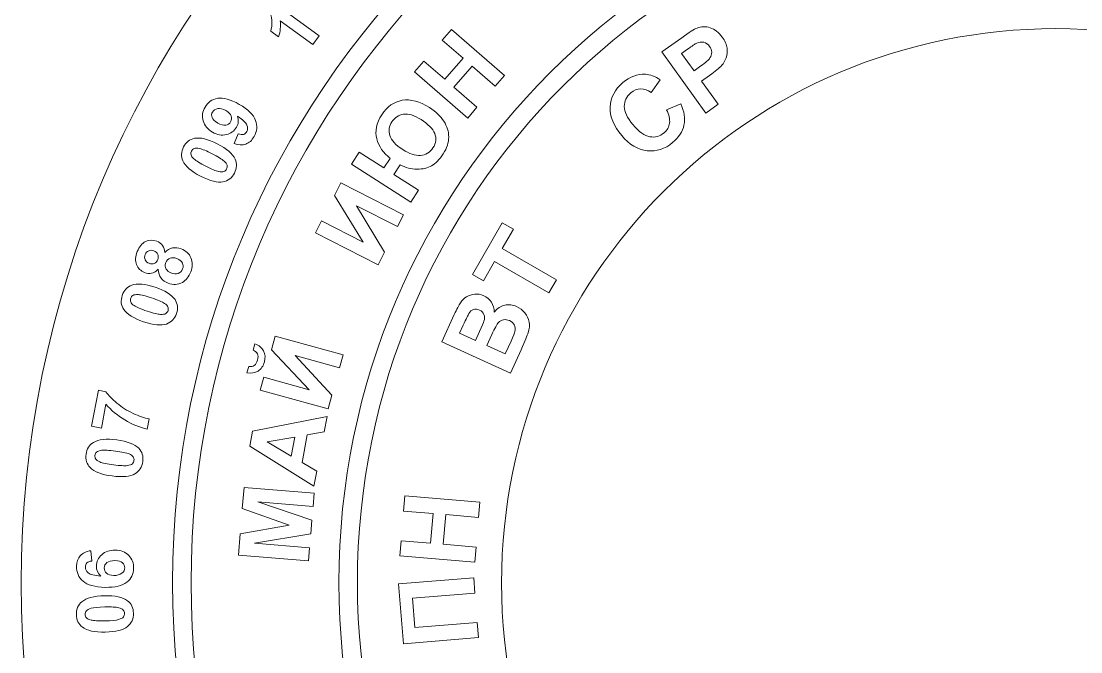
# Model space of a CAD drawing. Header units: millimetres. Extents: x -84 to 196, y -140 to 140.
# Drawn here: x -84.3 to 59.1, y -9.3 to 76 of the extents above; entities that cross this region are included whole.
import ezdxf

# ---------------------------------------------------------------- set-up
doc = ezdxf.new("R2010")
doc.units = ezdxf.units.MM
doc.header["$MEASUREMENT"] = 0
doc.layers.add('Layer 1', color=7, linetype='Continuous')

msp = doc.modelspace()

# ---------------------------------------------------------------- linework, layer by layer
at = {"layer": 'Layer 1', "color": 250, "lineweight": 9}
for points, knots in [([(55.6856, 140), (133.0055, 140), (195.6856, 77.3199), (195.6856, 0), (195.6856, 0), (195.6856, -77.3199), (133.0055, -140), (55.6856, -140), (55.6856, -140), (-21.6343, -140), (-84.3145, -77.3199), (-84.3145, 0), (-84.3145, 0), (-84.3145, 77.3199), (-21.6343, 140), (55.6856, 140)], [0, 0, 0, 0, 0.2, 0.2, 0.2, 0.2, 0.4, 0.4, 0.4, 0.4, 0.6, 0.6, 0.6, 0.6, 1, 1, 1, 1]), ([(56.1771, 120.0928), (122.4512, 120.0928), (176.1771, 66.3669), (176.1771, 0.0928), (176.1771, 0.0928), (176.1771, -66.1813), (122.4512, -119.9072), (56.1771, -119.9072), (56.1771, -119.9072), (-10.097, -119.9072), (-63.8229, -66.1813), (-63.8229, 0.0928), (-63.8229, 0.0928), (-63.8229, 66.3669), (-10.097, 120.0928), (56.1771, 120.0928)], [0, 0, 0, 0, 0.2, 0.2, 0.2, 0.2, 0.4, 0.4, 0.4, 0.4, 0.6, 0.6, 0.6, 0.6, 1, 1, 1, 1]), ([(56.1771, 117.5928), (121.0706, 117.5928), (173.6771, 64.9863), (173.6771, 0.0928), (173.6771, 0.0928), (173.6771, -64.8007), (121.0706, -117.4072), (56.1771, -117.4072), (56.1771, -117.4072), (-8.7164, -117.4072), (-61.3229, -64.8007), (-61.3229, 0.0928), (-61.3229, 0.0928), (-61.3229, 64.9863), (-8.7164, 117.5928), (56.1771, 117.5928)], [0, 0, 0, 0, 0.2, 0.2, 0.2, 0.2, 0.4, 0.4, 0.4, 0.4, 0.6, 0.6, 0.6, 0.6, 1, 1, 1, 1]), ([(56.1771, 97.5928), (110.0249, 97.5928), (153.6771, 53.9406), (153.6771, 0.0928), (153.6771, 0.0928), (153.6771, -53.755), (110.0249, -97.4072), (56.1771, -97.4072), (56.1771, -97.4072), (2.3293, -97.4072), (-41.3229, -53.755), (-41.3229, 0.0928), (-41.3229, 0.0928), (-41.3229, 53.9406), (2.3293, 97.5928), (56.1771, 97.5928)], [0, 0, 0, 0, 0.2, 0.2, 0.2, 0.2, 0.4, 0.4, 0.4, 0.4, 0.6, 0.6, 0.6, 0.6, 1, 1, 1, 1]), ([(56.1771, 95.0928), (108.6442, 95.0928), (151.1771, 52.5598), (151.1771, 0.0928), (151.1771, 0.0928), (151.1771, -52.3742), (108.6442, -94.9072), (56.1771, -94.9072), (56.1771, -94.9072), (3.71, -94.9072), (-38.8229, -52.3742), (-38.8229, 0.0928), (-38.8229, 0.0928), (-38.8229, 52.5598), (3.71, 95.0928), (56.1771, 95.0928)], [0, 0, 0, 0, 0.2, 0.2, 0.2, 0.2, 0.4, 0.4, 0.4, 0.4, 0.6, 0.6, 0.6, 0.6, 1, 1, 1, 1]), ([(-43.9915, 74.0251), (-43.9915, 74.0251), (-44.8439, 72.85), (-44.8439, 72.85), (-44.8439, 72.85), (-44.8439, 72.85), (-49.2727, 76.0613), (-49.2727, 76.0613), (-49.2727, 76.0613), (-49.1832, 75.3409), (-49.254, 74.62), (-49.4836, 73.8968), (-49.4836, 73.8968), (-49.4836, 73.8968), (-50.5501, 74.6707), (-50.5501, 74.6707), (-50.5501, 74.6707), (-50.429, 75.0507), (-50.3776, 75.5213), (-50.3961, 76.0841), (-50.3961, 76.0841), (-50.4147, 76.647), (-50.5627, 77.1315), (-50.84, 77.5358), (-50.84, 77.5358), (-50.84, 77.5358), (-50.1481, 78.49), (-50.1481, 78.49), (-50.1481, 78.49), (-50.1481, 78.49), (-43.9915, 74.0251), (-43.9915, 74.0251)], [0, 0, 0, 0, 0.11111111, 0.11111111, 0.11111111, 0.11111111, 0.22222222, 0.22222222, 0.22222222, 0.22222222, 0.33333333, 0.33333333, 0.33333333, 0.33333333, 0.44444444, 0.44444444, 0.44444444, 0.44444444, 0.55555556, 0.55555556, 0.55555556, 0.55555556, 0.66666667, 0.66666667, 0.66666667, 0.66666667, 0.77777778, 0.77777778, 0.77777778, 0.77777778, 1, 1, 1, 1]), ([(-23.9017, 62.9105), (-23.9017, 62.9105), (-31.091, 69.1498), (-31.091, 69.1498), (-31.091, 69.1498), (-31.091, 69.1498), (-29.832, 70.6019), (-29.832, 70.6019), (-29.832, 70.6019), (-29.832, 70.6019), (-27.0013, 68.146), (-27.0013, 68.146), (-27.0013, 68.146), (-27.0013, 68.146), (-24.5345, 70.9924), (-24.5345, 70.9924), (-24.5345, 70.9924), (-24.5345, 70.9924), (-27.3632, 73.4483), (-27.3632, 73.4483), (-27.3632, 73.4483), (-27.3632, 73.4483), (-26.1042, 74.8982), (-26.1042, 74.8982), (-26.1042, 74.8982), (-26.1042, 74.8982), (-18.9125, 68.6589), (-18.9125, 68.6589), (-18.9125, 68.6589), (-18.9125, 68.6589), (-20.1736, 67.2069), (-20.1736, 67.2069), (-20.1736, 67.2069), (-20.1736, 67.2069), (-23.3175, 69.9352), (-23.3175, 69.9352), (-23.3175, 69.9352), (-23.3175, 69.9352), (-25.7867, 67.0911), (-25.7867, 67.0911), (-25.7867, 67.0911), (-25.7867, 67.0911), (-22.6427, 64.3626), (-22.6427, 64.3626), (-22.6427, 64.3626), (-22.6427, 64.3626), (-23.9017, 62.9105), (-23.9017, 62.9105)], [0, 0, 0, 0, 0.07692308, 0.07692308, 0.07692308, 0.07692308, 0.15384615, 0.15384615, 0.15384615, 0.15384615, 0.23076923, 0.23076923, 0.23076923, 0.23076923, 0.30769231, 0.30769231, 0.30769231, 0.30769231, 0.38461538, 0.38461538, 0.38461538, 0.38461538, 0.46153846, 0.46153846, 0.46153846, 0.46153846, 0.53846154, 0.53846154, 0.53846154, 0.53846154, 0.61538462, 0.61538462, 0.61538462, 0.61538462, 0.69230769, 0.69230769, 0.69230769, 0.69230769, 0.76923077, 0.76923077, 0.76923077, 0.76923077, 0.84615385, 0.84615385, 0.84615385, 0.84615385, 1, 1, 1, 1]), ([(55.6856, 75), (97.1069, 75), (130.6856, 41.4213), (130.6856, 0), (130.6856, 0), (130.6856, -41.4213), (97.1069, -75), (55.6856, -75), (55.6856, -75), (14.2643, -75), (-19.3144, -41.4213), (-19.3144, 0), (-19.3144, 0), (-19.3144, 41.4213), (14.2643, 75), (55.6856, 75)], [0, 0, 0, 0, 0.2, 0.2, 0.2, 0.2, 0.4, 0.4, 0.4, 0.4, 0.6, 0.6, 0.6, 0.6, 1, 1, 1, 1]), ([(8.3174, 63.5697), (8.3174, 63.5697), (2.3745, 71.8486), (2.3745, 71.8486), (2.3745, 71.8486), (2.3745, 71.8486), (5.0553, 73.7744), (5.0553, 73.7744), (5.0553, 73.7744), (6.0732, 74.5048), (6.7658, 74.9391), (7.1326, 75.0767), (7.1326, 75.0767), (7.696, 75.2941), (8.2869, 75.3074), (8.9051, 75.1217), (8.9051, 75.1217), (9.5258, 74.9359), (10.0697, 74.5125), (10.544, 73.8559), (10.544, 73.8559), (10.9081, 73.3457), (11.1227, 72.8534), (11.1874, 72.3747), (11.1874, 72.3747), (11.2524, 71.8957), (11.2125, 71.4562), (11.0704, 71.0541), (11.0704, 71.0541), (10.9285, 70.6522), (10.7336, 70.314), (10.4864, 70.0393), (10.4864, 70.0393), (10.1423, 69.6741), (9.5948, 69.2194), (8.8363, 68.6758), (8.8363, 68.6758), (8.8363, 68.6758), (7.7476, 67.8924), (7.7476, 67.8924), (7.7476, 67.8924), (7.7476, 67.8924), (9.9897, 64.7698), (9.9897, 64.7698), (9.9897, 64.7698), (9.9897, 64.7698), (8.3174, 63.5697), (8.3174, 63.5697)], [0, 0, 0, 0, 0.07692308, 0.07692308, 0.07692308, 0.07692308, 0.15384615, 0.15384615, 0.15384615, 0.15384615, 0.23076923, 0.23076923, 0.23076923, 0.23076923, 0.30769231, 0.30769231, 0.30769231, 0.30769231, 0.38461538, 0.38461538, 0.38461538, 0.38461538, 0.46153846, 0.46153846, 0.46153846, 0.46153846, 0.53846154, 0.53846154, 0.53846154, 0.53846154, 0.61538462, 0.61538462, 0.61538462, 0.61538462, 0.69230769, 0.69230769, 0.69230769, 0.69230769, 0.76923077, 0.76923077, 0.76923077, 0.76923077, 0.84615385, 0.84615385, 0.84615385, 0.84615385, 1, 1, 1, 1]), ([(5.0504, 71.6478), (5.0504, 71.6478), (6.7369, 69.3001), (6.7369, 69.3001), (6.7369, 69.3001), (6.7369, 69.3001), (7.6531, 69.9564), (7.6531, 69.9564), (7.6531, 69.9564), (8.3121, 70.4285), (8.7203, 70.7893), (8.8802, 71.035), (8.8802, 71.035), (9.0397, 71.2805), (9.1165, 71.5419), (9.11, 71.8148), (9.11, 71.8148), (9.1033, 72.09), (9.0137, 72.3506), (8.8366, 72.5962), (8.8366, 72.5962), (8.6209, 72.8962), (8.3538, 73.0821), (8.0378, 73.1509), (8.0378, 73.1509), (7.7192, 73.2201), (7.4089, 73.1802), (7.101, 73.0357), (7.101, 73.0357), (6.8763, 72.9297), (6.4604, 72.6611), (5.8582, 72.2275), (5.8582, 72.2275), (5.8582, 72.2275), (5.0504, 71.6478), (5.0504, 71.6478)], [0, 0, 0, 0, 0.1, 0.1, 0.1, 0.1, 0.2, 0.2, 0.2, 0.2, 0.3, 0.3, 0.3, 0.3, 0.4, 0.4, 0.4, 0.4, 0.5, 0.5, 0.5, 0.5, 0.6, 0.6, 0.6, 0.6, 0.7, 0.7, 0.7, 0.7, 0.8, 0.8, 0.8, 0.8, 1, 1, 1, 1]), ([(2.996, 64.0282), (2.996, 64.0282), (4.9249, 64.8367), (4.9249, 64.8367), (4.9249, 64.8367), (5.413, 63.7901), (5.5575, 62.8328), (5.3653, 61.9604), (5.3653, 61.9604), (5.171, 61.0881), (4.6591, 60.2983), (3.8249, 59.593), (3.8249, 59.593), (2.7924, 58.7155), (1.6443, 58.349), (0.3825, 58.4909), (0.3825, 58.4909), (-0.8794, 58.6329), (-2.0292, 59.3154), (-3.0669, 60.5384), (-3.0669, 60.5384), (-4.1635, 61.8326), (-4.6812, 63.1192), (-4.6199, 64.4005), (-4.6199, 64.4005), (-4.5586, 65.6841), (-3.9832, 66.7845), (-2.8962, 67.7091), (-2.8962, 67.7091), (-1.9451, 68.5156), (-0.9345, 68.8879), (0.1354, 68.83), (0.1354, 68.83), (0.7714, 68.7982), (1.4416, 68.5455), (2.1439, 68.0742), (2.1439, 68.0742), (2.1439, 68.0742), (0.9059, 66.3861), (0.9059, 66.3861), (0.9059, 66.3861), (0.4733, 66.7112), (0.0112, 66.8656), (-0.4778, 66.8517), (-0.4778, 66.8517), (-0.9666, 66.8375), (-1.4209, 66.6548), (-1.8381, 66.3011), (-1.8381, 66.3011), (-2.4126, 65.8128), (-2.7055, 65.209), (-2.714, 64.49), (-2.714, 64.49), (-2.7222, 63.7734), (-2.3327, 62.9526), (-1.5473, 62.0252), (-1.5473, 62.0252), (-0.715, 61.0432), (0.0562, 60.4934), (0.7625, 60.3757), (0.7625, 60.3757), (1.4692, 60.2582), (2.1061, 60.4397), (2.6711, 60.9186), (2.6711, 60.9186), (3.0884, 61.2723), (3.3351, 61.7101), (3.4089, 62.2295), (3.4089, 62.2295), (3.4853, 62.7489), (3.3485, 63.3501), (2.996, 64.0282)], [0, 0, 0, 0, 0.05263158, 0.05263158, 0.05263158, 0.05263158, 0.10526316, 0.10526316, 0.10526316, 0.10526316, 0.15789474, 0.15789474, 0.15789474, 0.15789474, 0.21052632, 0.21052632, 0.21052632, 0.21052632, 0.26315789, 0.26315789, 0.26315789, 0.26315789, 0.31578947, 0.31578947, 0.31578947, 0.31578947, 0.36842105, 0.36842105, 0.36842105, 0.36842105, 0.42105263, 0.42105263, 0.42105263, 0.42105263, 0.47368421, 0.47368421, 0.47368421, 0.47368421, 0.52631579, 0.52631579, 0.52631579, 0.52631579, 0.57894737, 0.57894737, 0.57894737, 0.57894737, 0.63157895, 0.63157895, 0.63157895, 0.63157895, 0.68421053, 0.68421053, 0.68421053, 0.68421053, 0.73684211, 0.73684211, 0.73684211, 0.73684211, 0.78947368, 0.78947368, 0.78947368, 0.78947368, 0.84210526, 0.84210526, 0.84210526, 0.84210526, 0.89473684, 0.89473684, 0.89473684, 0.89473684, 1, 1, 1, 1]), ([(-55.5083, 59.4838), (-55.5083, 59.4838), (-54.9418, 60.779), (-54.9418, 60.779), (-54.9418, 60.779), (-54.6752, 60.6646), (-54.4476, 60.6366), (-54.2555, 60.6933), (-54.2555, 60.6933), (-54.0651, 60.7499), (-53.91, 60.8823), (-53.7901, 61.087), (-53.7901, 61.087), (-53.6404, 61.3483), (-53.6338, 61.6376), (-53.7665, 61.9567), (-53.7665, 61.9567), (-53.9007, 62.2758), (-54.3297, 62.6776), (-55.0534, 63.1619), (-55.0534, 63.1619), (-54.8677, 62.6347), (-54.9114, 62.1336), (-55.186, 61.6589), (-55.186, 61.6589), (-55.4819, 61.1418), (-55.9384, 60.8115), (-56.552, 60.6663), (-56.552, 60.6663), (-57.1674, 60.521), (-57.7937, 60.6333), (-58.4326, 61.0013), (-58.4326, 61.0013), (-59.0979, 61.3834), (-59.5201, 61.891), (-59.7006, 62.5205), (-59.7006, 62.5205), (-59.8795, 63.1518), (-59.7937, 63.7728), (-59.4414, 64.3852), (-59.4414, 64.3852), (-59.0576, 65.0505), (-58.4864, 65.448), (-57.7246, 65.5776), (-57.7246, 65.5776), (-56.9645, 65.7088), (-55.9941, 65.4346), (-54.8151, 64.7549), (-54.8151, 64.7549), (-53.615, 64.0629), (-52.877, 63.3423), (-52.6029, 62.5911), (-52.6029, 62.5911), (-52.327, 61.8417), (-52.3949, 61.1097), (-52.8052, 60.3949), (-52.8052, 60.3949), (-53.1011, 59.8812), (-53.4766, 59.5458), (-53.9331, 59.3865), (-53.9331, 59.3865), (-54.3881, 59.2274), (-54.9137, 59.2603), (-55.5083, 59.4838)], [0, 0, 0, 0, 0.05882353, 0.05882353, 0.05882353, 0.05882353, 0.11764706, 0.11764706, 0.11764706, 0.11764706, 0.17647059, 0.17647059, 0.17647059, 0.17647059, 0.23529412, 0.23529412, 0.23529412, 0.23529412, 0.29411765, 0.29411765, 0.29411765, 0.29411765, 0.35294118, 0.35294118, 0.35294118, 0.35294118, 0.41176471, 0.41176471, 0.41176471, 0.41176471, 0.47058824, 0.47058824, 0.47058824, 0.47058824, 0.52941176, 0.52941176, 0.52941176, 0.52941176, 0.58823529, 0.58823529, 0.58823529, 0.58823529, 0.64705882, 0.64705882, 0.64705882, 0.64705882, 0.70588235, 0.70588235, 0.70588235, 0.70588235, 0.76470588, 0.76470588, 0.76470588, 0.76470588, 0.82352941, 0.82352941, 0.82352941, 0.82352941, 0.88235294, 0.88235294, 0.88235294, 0.88235294, 1, 1, 1, 1]), ([(-39.6134, 56.6884), (-39.6134, 56.6884), (-38.5735, 58.3067), (-38.5735, 58.3067), (-38.5735, 58.3067), (-38.5735, 58.3067), (-35.2299, 56.1561), (-35.2299, 56.1561), (-35.2299, 56.1561), (-35.2299, 56.1561), (-34.3932, 57.4567), (-34.3932, 57.4567), (-34.3932, 57.4567), (-35.3205, 58.186), (-35.9246, 59.0651), (-36.2051, 60.0958), (-36.2051, 60.0958), (-36.4856, 61.1243), (-36.256, 62.2123), (-35.5186, 63.3615), (-35.5186, 63.3615), (-34.8099, 64.4642), (-33.889, 65.1126), (-32.7558, 65.3069), (-32.7558, 65.3069), (-31.6227, 65.4992), (-30.3924, 65.1703), (-29.0676, 64.3178), (-29.0676, 64.3178), (-28.2006, 63.7616), (-27.5508, 63.1423), (-27.1205, 62.4646), (-27.1205, 62.4646), (-26.6878, 61.7873), (-26.4705, 61.0802), (-26.4681, 60.3435), (-26.4681, 60.3435), (-26.4637, 59.6068), (-26.7098, 58.8541), (-27.2066, 58.0827), (-27.2066, 58.0827), (-27.7122, 57.2957), (-28.2386, 56.748), (-28.7856, 56.4427), (-28.7856, 56.4427), (-29.3304, 56.1371), (-29.9933, 55.9884), (-30.7699, 55.9971), (-30.7699, 55.9971), (-31.5464, 56.0058), (-32.3081, 56.203), (-33.0503, 56.5935), (-33.0503, 56.5935), (-33.0503, 56.5935), (-33.8849, 55.2929), (-33.8849, 55.2929), (-33.8849, 55.2929), (-33.8849, 55.2929), (-30.5636, 53.1578), (-30.5636, 53.1578), (-30.5636, 53.1578), (-30.5636, 53.1578), (-31.6011, 51.5417), (-31.6011, 51.5417), (-31.6011, 51.5417), (-31.6011, 51.5417), (-39.6134, 56.6884), (-39.6134, 56.6884)], [0, 0, 0, 0, 0.05555556, 0.05555556, 0.05555556, 0.05555556, 0.11111111, 0.11111111, 0.11111111, 0.11111111, 0.16666667, 0.16666667, 0.16666667, 0.16666667, 0.22222222, 0.22222222, 0.22222222, 0.22222222, 0.27777778, 0.27777778, 0.27777778, 0.27777778, 0.33333333, 0.33333333, 0.33333333, 0.33333333, 0.38888889, 0.38888889, 0.38888889, 0.38888889, 0.44444444, 0.44444444, 0.44444444, 0.44444444, 0.5, 0.5, 0.5, 0.5, 0.55555556, 0.55555556, 0.55555556, 0.55555556, 0.61111111, 0.61111111, 0.61111111, 0.61111111, 0.66666667, 0.66666667, 0.66666667, 0.66666667, 0.72222222, 0.72222222, 0.72222222, 0.72222222, 0.77777778, 0.77777778, 0.77777778, 0.77777778, 0.83333333, 0.83333333, 0.83333333, 0.83333333, 0.88888889, 0.88888889, 0.88888889, 0.88888889, 1, 1, 1, 1]), ([(-56.6169, 63.9153), (-57.0229, 64.1478), (-57.3917, 64.2373), (-57.7232, 64.1788), (-57.7232, 64.1788), (-58.0548, 64.1219), (-58.2909, 63.9701), (-58.4318, 63.7247), (-58.4318, 63.7247), (-58.5657, 63.4918), (-58.5848, 63.2466), (-58.4893, 62.9874), (-58.4893, 62.9874), (-58.3956, 62.7282), (-58.1397, 62.4779), (-57.7213, 62.2368), (-57.7213, 62.2368), (-57.2978, 61.992), (-56.9377, 61.8971), (-56.6432, 61.9485), (-56.6432, 61.9485), (-56.3487, 62.0017), (-56.1285, 62.1536), (-55.9841, 62.4043), (-55.9841, 62.4043), (-55.8449, 62.6461), (-55.8222, 62.9053), (-55.9178, 63.1804), (-55.9178, 63.1804), (-56.0133, 63.4573), (-56.2464, 63.7022), (-56.6169, 63.9153)], [0, 0, 0, 0, 0.11111111, 0.11111111, 0.11111111, 0.11111111, 0.22222222, 0.22222222, 0.22222222, 0.22222222, 0.33333333, 0.33333333, 0.33333333, 0.33333333, 0.44444444, 0.44444444, 0.44444444, 0.44444444, 0.55555556, 0.55555556, 0.55555556, 0.55555556, 0.66666667, 0.66666667, 0.66666667, 0.66666667, 0.77777778, 0.77777778, 0.77777778, 0.77777778, 1, 1, 1, 1]), ([(-32.6843, 58.6423), (-31.7947, 58.0727), (-30.9952, 57.809), (-30.2853, 57.8512), (-30.2853, 57.8512), (-29.5756, 57.8956), (-29.0153, 58.2369), (-28.6024, 58.877), (-28.6024, 58.877), (-28.1783, 59.5373), (-28.1006, 60.1854), (-28.3669, 60.8235), (-28.3669, 60.8235), (-28.6349, 61.4617), (-29.2471, 62.0877), (-30.2051, 62.7037), (-30.2051, 62.7037), (-31.1234, 63.293), (-31.9185, 63.5348), (-32.5881, 63.4284), (-32.5881, 63.4284), (-33.2598, 63.3196), (-33.787, 62.9696), (-34.1667, 62.3763), (-34.1667, 62.3763), (-34.5398, 61.796), (-34.6266, 61.1855), (-34.4315, 60.5427), (-34.4315, 60.5427), (-34.2342, 59.8978), (-33.6512, 59.2651), (-32.6843, 58.6423)], [0, 0, 0, 0, 0.11111111, 0.11111111, 0.11111111, 0.11111111, 0.22222222, 0.22222222, 0.22222222, 0.22222222, 0.33333333, 0.33333333, 0.33333333, 0.33333333, 0.44444444, 0.44444444, 0.44444444, 0.44444444, 0.55555556, 0.55555556, 0.55555556, 0.55555556, 0.66666667, 0.66666667, 0.66666667, 0.66666667, 0.77777778, 0.77777778, 0.77777778, 0.77777778, 1, 1, 1, 1]), ([(-62.342, 58.9929), (-62.0086, 59.6473), (-61.5147, 60.0388), (-60.8602, 60.1675), (-60.8602, 60.1675), (-60.0841, 60.3226), (-59.0558, 60.0739), (-57.777, 59.4193), (-57.777, 59.4193), (-56.5018, 58.7665), (-55.6976, 58.0768), (-55.3661, 57.35), (-55.3661, 57.35), (-55.0927, 56.7503), (-55.1227, 56.1223), (-55.4579, 55.4697), (-55.4579, 55.4697), (-55.7932, 54.8136), (-56.3172, 54.4132), (-57.0262, 54.2704), (-57.0262, 54.2704), (-57.7371, 54.1277), (-58.7389, 54.3871), (-60.0317, 55.0487), (-60.0317, 55.0487), (-61.3017, 55.6979), (-62.1024, 56.3859), (-62.4341, 57.1144), (-62.4341, 57.1144), (-62.7073, 57.7142), (-62.6773, 58.3403), (-62.342, 58.9929)], [0, 0, 0, 0, 0.11111111, 0.11111111, 0.11111111, 0.11111111, 0.22222222, 0.22222222, 0.22222222, 0.22222222, 0.33333333, 0.33333333, 0.33333333, 0.33333333, 0.44444444, 0.44444444, 0.44444444, 0.44444444, 0.55555556, 0.55555556, 0.55555556, 0.55555556, 0.66666667, 0.66666667, 0.66666667, 0.66666667, 0.77777778, 0.77777778, 0.77777778, 0.77777778, 1, 1, 1, 1]), ([(-61.2714, 58.4461), (-61.3509, 58.2891), (-61.372, 58.1232), (-61.335, 57.9503), (-61.335, 57.9503), (-61.2997, 57.7757), (-61.1692, 57.5905), (-60.9452, 57.3912), (-60.9452, 57.3912), (-60.6578, 57.1301), (-60.118, 56.7984), (-59.326, 56.3944), (-59.326, 56.3944), (-58.536, 55.9886), (-57.9714, 55.7504), (-57.6347, 55.6781), (-57.6347, 55.6781), (-57.2978, 55.6075), (-57.0491, 55.6057), (-56.8902, 55.678), (-56.8902, 55.678), (-56.7297, 55.7486), (-56.6099, 55.8614), (-56.5286, 56.0184), (-56.5286, 56.0184), (-56.4492, 56.1754), (-56.4281, 56.3394), (-56.465, 56.5141), (-56.465, 56.5141), (-56.5021, 56.6869), (-56.6308, 56.8739), (-56.8549, 57.0732), (-56.8549, 57.0732), (-57.1405, 57.3308), (-57.6784, 57.6625), (-58.4687, 58.0683), (-58.4687, 58.0683), (-59.2606, 58.4722), (-59.8251, 58.7105), (-60.1602, 58.7828), (-60.1602, 58.7828), (-60.497, 58.8534), (-60.7476, 58.8552), (-60.908, 58.7847), (-60.908, 58.7847), (-61.0704, 58.714), (-61.1902, 58.6012), (-61.2714, 58.4461)], [0, 0, 0, 0, 0.07692308, 0.07692308, 0.07692308, 0.07692308, 0.15384615, 0.15384615, 0.15384615, 0.15384615, 0.23076923, 0.23076923, 0.23076923, 0.23076923, 0.30769231, 0.30769231, 0.30769231, 0.30769231, 0.38461538, 0.38461538, 0.38461538, 0.38461538, 0.46153846, 0.46153846, 0.46153846, 0.46153846, 0.53846154, 0.53846154, 0.53846154, 0.53846154, 0.61538462, 0.61538462, 0.61538462, 0.61538462, 0.69230769, 0.69230769, 0.69230769, 0.69230769, 0.76923077, 0.76923077, 0.76923077, 0.76923077, 0.84615385, 0.84615385, 0.84615385, 0.84615385, 1, 1, 1, 1]), ([(-44.5067, 47.3861), (-44.5067, 47.3861), (-43.6919, 48.9912), (-43.6919, 48.9912), (-43.6919, 48.9912), (-43.6919, 48.9912), (-38.036, 46.117), (-38.036, 46.117), (-38.036, 46.117), (-38.036, 46.117), (-41.9426, 52.4338), (-41.9426, 52.4338), (-41.9426, 52.4338), (-41.9426, 52.4338), (-41.0723, 54.1432), (-41.0723, 54.1432), (-41.0723, 54.1432), (-41.0723, 54.1432), (-32.5795, 49.8254), (-32.5795, 49.8254), (-32.5795, 49.8254), (-32.5795, 49.8254), (-33.3944, 48.2203), (-33.3944, 48.2203), (-33.3944, 48.2203), (-33.3944, 48.2203), (-38.9393, 51.0392), (-38.9393, 51.0392), (-38.9393, 51.0392), (-38.9393, 51.0392), (-35.1415, 44.7842), (-35.1415, 44.7842), (-35.1415, 44.7842), (-35.1415, 44.7842), (-36.0119, 43.0683), (-36.0119, 43.0683), (-36.0119, 43.0683), (-36.0119, 43.0683), (-44.5067, 47.3861), (-44.5067, 47.3861)], [0, 0, 0, 0, 0.09090909, 0.09090909, 0.09090909, 0.09090909, 0.18181818, 0.18181818, 0.18181818, 0.18181818, 0.27272727, 0.27272727, 0.27272727, 0.27272727, 0.36363636, 0.36363636, 0.36363636, 0.36363636, 0.45454545, 0.45454545, 0.45454545, 0.45454545, 0.54545455, 0.54545455, 0.54545455, 0.54545455, 0.63636364, 0.63636364, 0.63636364, 0.63636364, 0.72727273, 0.72727273, 0.72727273, 0.72727273, 0.81818182, 0.81818182, 0.81818182, 0.81818182, 1, 1, 1, 1]), ([(-12.9268, 39.2638), (-12.9268, 39.2638), (-20.2611, 43.4979), (-20.2611, 43.4979), (-20.2611, 43.4979), (-20.2611, 43.4979), (-21.7744, 40.8777), (-21.7744, 40.8777), (-21.7744, 40.8777), (-21.7744, 40.8777), (-23.2674, 41.739), (-23.2674, 41.739), (-23.2674, 41.739), (-23.2674, 41.739), (-19.2179, 48.7548), (-19.2179, 48.7548), (-19.2179, 48.7548), (-19.2179, 48.7548), (-17.7249, 47.8937), (-17.7249, 47.8937), (-17.7249, 47.8937), (-17.7249, 47.8937), (-19.2338, 45.2782), (-19.2338, 45.2782), (-19.2338, 45.2782), (-19.2338, 45.2782), (-11.8998, 41.046), (-11.8998, 41.046), (-11.8998, 41.046), (-11.8998, 41.046), (-12.9268, 39.2638), (-12.9268, 39.2638)], [0, 0, 0, 0, 0.11111111, 0.11111111, 0.11111111, 0.11111111, 0.22222222, 0.22222222, 0.22222222, 0.22222222, 0.33333333, 0.33333333, 0.33333333, 0.33333333, 0.44444444, 0.44444444, 0.44444444, 0.44444444, 0.55555556, 0.55555556, 0.55555556, 0.55555556, 0.66666667, 0.66666667, 0.66666667, 0.66666667, 0.77777778, 0.77777778, 0.77777778, 0.77777778, 1, 1, 1, 1]), ([(-65.7694, 42.4483), (-66.0534, 42.1573), (-66.3557, 41.9826), (-66.6762, 41.9241), (-66.6762, 41.9241), (-66.9952, 41.8657), (-67.3094, 41.8973), (-67.6188, 42.0187), (-67.6188, 42.0187), (-68.1439, 42.2237), (-68.5078, 42.5777), (-68.7067, 43.0791), (-68.7067, 43.0791), (-68.9074, 43.5806), (-68.874, 44.1699), (-68.6101, 44.8472), (-68.6101, 44.8472), (-68.348, 45.5174), (-67.9733, 45.9695), (-67.4844, 46.2071), (-67.4844, 46.2071), (-66.9972, 46.443), (-66.4894, 46.4586), (-65.9625, 46.2537), (-65.9625, 46.2537), (-65.6353, 46.1252), (-65.3783, 45.9257), (-65.1897, 45.657), (-65.1897, 45.657), (-65.0009, 45.3866), (-64.8984, 45.0714), (-64.8856, 44.7117), (-64.8856, 44.7117), (-64.5755, 45.0418), (-64.2292, 45.2485), (-63.8472, 45.3356), (-63.8472, 45.3356), (-63.4666, 45.4208), (-63.0783, 45.3863), (-62.6841, 45.2317), (-62.6841, 45.2317), (-62.0334, 44.9782), (-61.5844, 44.563), (-61.3392, 43.9895), (-61.3392, 43.9895), (-61.094, 43.4142), (-61.106, 42.7827), (-61.3767, 42.0913), (-61.3767, 42.0913), (-61.6268, 41.4512), (-62.0032, 40.9814), (-62.5075, 40.6872), (-62.5075, 40.6872), (-63.1015, 40.3377), (-63.7469, 40.3002), (-64.4382, 40.571), (-64.4382, 40.571), (-64.8203, 40.7203), (-65.1338, 40.9512), (-65.3793, 41.2655), (-65.3793, 41.2655), (-65.6246, 41.5797), (-65.7541, 41.9739), (-65.7694, 42.4483)], [0, 0, 0, 0, 0.05882353, 0.05882353, 0.05882353, 0.05882353, 0.11764706, 0.11764706, 0.11764706, 0.11764706, 0.17647059, 0.17647059, 0.17647059, 0.17647059, 0.23529412, 0.23529412, 0.23529412, 0.23529412, 0.29411765, 0.29411765, 0.29411765, 0.29411765, 0.35294118, 0.35294118, 0.35294118, 0.35294118, 0.41176471, 0.41176471, 0.41176471, 0.41176471, 0.47058824, 0.47058824, 0.47058824, 0.47058824, 0.52941176, 0.52941176, 0.52941176, 0.52941176, 0.58823529, 0.58823529, 0.58823529, 0.58823529, 0.64705882, 0.64705882, 0.64705882, 0.64705882, 0.70588235, 0.70588235, 0.70588235, 0.70588235, 0.76470588, 0.76470588, 0.76470588, 0.76470588, 0.82352941, 0.82352941, 0.82352941, 0.82352941, 0.88235294, 0.88235294, 0.88235294, 0.88235294, 1, 1, 1, 1]), ([(-67.0215, 43.2608), (-66.7527, 43.1548), (-66.5129, 43.1494), (-66.3018, 43.2424), (-66.3018, 43.2424), (-66.0908, 43.3354), (-65.9365, 43.5092), (-65.8376, 43.7638), (-65.8376, 43.7638), (-65.7368, 44.0203), (-65.733, 44.2549), (-65.8263, 44.4677), (-65.8263, 44.4677), (-65.9174, 44.6823), (-66.0982, 44.8418), (-66.369, 44.9476), (-66.369, 44.9476), (-66.6217, 45.0466), (-66.8545, 45.0487), (-67.0656, 44.9557), (-67.0656, 44.9557), (-67.2784, 44.8626), (-67.4326, 44.6923), (-67.5317, 44.4412), (-67.5317, 44.4412), (-67.6323, 44.1813), (-67.6361, 43.9449), (-67.543, 43.7303), (-67.543, 43.7303), (-67.4482, 43.5157), (-67.2744, 43.3597), (-67.0215, 43.2608)], [0, 0, 0, 0, 0.11111111, 0.11111111, 0.11111111, 0.11111111, 0.22222222, 0.22222222, 0.22222222, 0.22222222, 0.33333333, 0.33333333, 0.33333333, 0.33333333, 0.44444444, 0.44444444, 0.44444444, 0.44444444, 0.55555556, 0.55555556, 0.55555556, 0.55555556, 0.66666667, 0.66666667, 0.66666667, 0.66666667, 0.77777778, 0.77777778, 0.77777778, 0.77777778, 1, 1, 1, 1]), ([(-64.0482, 41.9547), (-63.6751, 41.8088), (-63.3487, 41.7915), (-63.0655, 41.9008), (-63.0655, 41.9008), (-62.7821, 42.0102), (-62.584, 42.2072), (-62.4729, 42.4936), (-62.4729, 42.4936), (-62.3636, 42.7713), (-62.374, 43.0428), (-62.5026, 43.3031), (-62.5026, 43.3031), (-62.633, 43.5651), (-62.8865, 43.7699), (-63.265, 43.9175), (-63.265, 43.9175), (-63.5957, 44.046), (-63.8973, 44.0565), (-64.1701, 43.9489), (-64.1701, 43.9489), (-64.4428, 43.8414), (-64.6356, 43.6443), (-64.7467, 43.3596), (-64.7467, 43.3596), (-64.8769, 43.029), (-64.8592, 42.7381), (-64.6937, 42.4868), (-64.6937, 42.4868), (-64.5297, 42.2356), (-64.3152, 42.0588), (-64.0482, 41.9547)], [0, 0, 0, 0, 0.11111111, 0.11111111, 0.11111111, 0.11111111, 0.22222222, 0.22222222, 0.22222222, 0.22222222, 0.33333333, 0.33333333, 0.33333333, 0.33333333, 0.44444444, 0.44444444, 0.44444444, 0.44444444, 0.55555556, 0.55555556, 0.55555556, 0.55555556, 0.66666667, 0.66666667, 0.66666667, 0.66666667, 0.77777778, 0.77777778, 0.77777778, 0.77777778, 1, 1, 1, 1]), ([(-70.6436, 38.9081), (-70.4137, 39.6046), (-69.9846, 40.0661), (-69.3581, 40.2943), (-69.3581, 40.2943), (-68.6139, 40.5656), (-67.5601, 40.4774), (-66.1972, 40.0261), (-66.1972, 40.0261), (-64.8377, 39.5748), (-63.9379, 39.0163), (-63.4977, 38.3489), (-63.4977, 38.3489), (-63.136, 37.7975), (-63.0702, 37.1735), (-63.3019, 36.477), (-63.3019, 36.477), (-63.5335, 35.777), (-63.989, 35.3012), (-64.6683, 35.0514), (-64.6683, 35.0514), (-65.3492, 34.8017), (-66.3783, 34.9042), (-67.7589, 35.3607), (-67.7589, 35.3607), (-69.1113, 35.8103), (-70.0077, 36.3671), (-70.4478, 37.0362), (-70.4478, 37.0362), (-70.8095, 37.5876), (-70.8736, 38.2117), (-70.6436, 38.9081)], [0, 0, 0, 0, 0.11111111, 0.11111111, 0.11111111, 0.11111111, 0.22222222, 0.22222222, 0.22222222, 0.22222222, 0.33333333, 0.33333333, 0.33333333, 0.33333333, 0.44444444, 0.44444444, 0.44444444, 0.44444444, 0.55555556, 0.55555556, 0.55555556, 0.55555556, 0.66666667, 0.66666667, 0.66666667, 0.66666667, 0.77777778, 0.77777778, 0.77777778, 0.77777778, 1, 1, 1, 1]), ([(-69.5017, 38.5295), (-69.5569, 38.3616), (-69.5523, 38.1957), (-69.4894, 38.0304), (-69.4894, 38.0304), (-69.4266, 37.8632), (-69.2704, 37.7001), (-69.0187, 37.536), (-69.0187, 37.536), (-68.6928, 37.3248), (-68.109, 37.0782), (-67.2659, 36.7981), (-67.2659, 36.7981), (-66.4225, 36.5197), (-65.8289, 36.3702), (-65.4848, 36.3513), (-65.4848, 36.3513), (-65.1407, 36.3306), (-64.8957, 36.3694), (-64.7481, 36.4638), (-64.7481, 36.4638), (-64.6007, 36.5583), (-64.4992, 36.6877), (-64.444, 36.8557), (-64.444, 36.8557), (-64.3885, 37.0219), (-64.3933, 37.1876), (-64.456, 37.3547), (-64.456, 37.3547), (-64.5189, 37.5202), (-64.6752, 37.6849), (-64.9267, 37.8473), (-64.9267, 37.8473), (-65.2493, 38.0586), (-65.8311, 38.3052), (-66.6744, 38.5836), (-66.6744, 38.5836), (-67.5177, 38.8637), (-68.1114, 39.0132), (-68.4555, 39.0321), (-68.4555, 39.0321), (-68.7995, 39.0509), (-69.0462, 39.014), (-69.1955, 38.9196), (-69.1955, 38.9196), (-69.3431, 38.8268), (-69.4463, 38.6956), (-69.5017, 38.5295)], [0, 0, 0, 0, 0.07692308, 0.07692308, 0.07692308, 0.07692308, 0.15384615, 0.15384615, 0.15384615, 0.15384615, 0.23076923, 0.23076923, 0.23076923, 0.23076923, 0.30769231, 0.30769231, 0.30769231, 0.30769231, 0.38461538, 0.38461538, 0.38461538, 0.38461538, 0.46153846, 0.46153846, 0.46153846, 0.46153846, 0.53846154, 0.53846154, 0.53846154, 0.53846154, 0.61538462, 0.61538462, 0.61538462, 0.61538462, 0.69230769, 0.69230769, 0.69230769, 0.69230769, 0.76923077, 0.76923077, 0.76923077, 0.76923077, 0.84615385, 0.84615385, 0.84615385, 0.84615385, 1, 1, 1, 1]), ([(-27.3913, 32.6229), (-27.3913, 32.6229), (-25.7092, 36.3341), (-25.7092, 36.3341), (-25.7092, 36.3341), (-25.3771, 37.0685), (-25.0979, 37.6017), (-24.8738, 37.9357), (-24.8738, 37.9357), (-24.6497, 38.2696), (-24.3736, 38.5346), (-24.0501, 38.7307), (-24.0501, 38.7307), (-23.7268, 38.9264), (-23.3611, 39.0489), (-22.9526, 39.0903), (-22.9526, 39.0903), (-22.5443, 39.1342), (-22.1388, 39.0665), (-21.7383, 38.885), (-21.7383, 38.885), (-21.3023, 38.6865), (-20.9567, 38.3889), (-20.6992, 37.9917), (-20.6992, 37.9917), (-20.4441, 37.5921), (-20.3149, 37.1505), (-20.3163, 36.6686), (-20.3163, 36.6686), (-19.8947, 37.1588), (-19.4168, 37.4658), (-18.8826, 37.59), (-18.8826, 37.59), (-18.3482, 37.714), (-17.812, 37.6555), (-17.2764, 37.4119), (-17.2764, 37.4119), (-16.8547, 37.2206), (-16.4877, 36.9371), (-16.1779, 36.5588), (-16.1779, 36.5588), (-15.8682, 36.1829), (-15.6701, 35.7694), (-15.5861, 35.3232), (-15.5861, 35.3232), (-15.5019, 34.874), (-15.5437, 34.3901), (-15.7161, 33.866), (-15.7161, 33.866), (-15.824, 33.5389), (-16.1443, 32.7758), (-16.6773, 31.5765), (-16.6773, 31.5765), (-16.6773, 31.5765), (-18.1085, 28.4174), (-18.1085, 28.4174), (-18.1085, 28.4174), (-18.1085, 28.4174), (-27.3913, 32.6229), (-27.3913, 32.6229)], [0, 0, 0, 0, 0.0625, 0.0625, 0.0625, 0.0625, 0.125, 0.125, 0.125, 0.125, 0.1875, 0.1875, 0.1875, 0.1875, 0.25, 0.25, 0.25, 0.25, 0.3125, 0.3125, 0.3125, 0.3125, 0.375, 0.375, 0.375, 0.375, 0.4375, 0.4375, 0.4375, 0.4375, 0.5, 0.5, 0.5, 0.5, 0.5625, 0.5625, 0.5625, 0.5625, 0.625, 0.625, 0.625, 0.625, 0.6875, 0.6875, 0.6875, 0.6875, 0.75, 0.75, 0.75, 0.75, 0.8125, 0.8125, 0.8125, 0.8125, 0.875, 0.875, 0.875, 0.875, 1, 1, 1, 1]), ([(-24.9955, 33.7973), (-24.9955, 33.7973), (-22.8508, 32.8247), (-22.8508, 32.8247), (-22.8508, 32.8247), (-22.8508, 32.8247), (-22.2942, 34.0523), (-22.2942, 34.0523), (-22.2942, 34.0523), (-21.9621, 34.7847), (-21.7683, 35.2424), (-21.7085, 35.4294), (-21.7085, 35.4294), (-21.6006, 35.7662), (-21.5974, 36.0698), (-21.6986, 36.336), (-21.6986, 36.336), (-21.7974, 36.602), (-21.9985, 36.8044), (-22.2972, 36.9406), (-22.2972, 36.9406), (-22.5862, 37.0697), (-22.8544, 37.0965), (-23.1061, 37.019), (-23.1061, 37.019), (-23.3557, 36.9439), (-23.5721, 36.7569), (-23.7509, 36.461), (-23.7509, 36.461), (-23.856, 36.2858), (-24.1091, 35.7573), (-24.5083, 34.8732), (-24.5083, 34.8732), (-24.5083, 34.8732), (-24.9955, 33.7973), (-24.9955, 33.7973)], [0, 0, 0, 0, 0.1, 0.1, 0.1, 0.1, 0.2, 0.2, 0.2, 0.2, 0.3, 0.3, 0.3, 0.3, 0.4, 0.4, 0.4, 0.4, 0.5, 0.5, 0.5, 0.5, 0.6, 0.6, 0.6, 0.6, 0.7, 0.7, 0.7, 0.7, 0.8, 0.8, 0.8, 0.8, 1, 1, 1, 1]), ([(-21.3056, 32.1249), (-21.3056, 32.1249), (-18.822, 30.9994), (-18.822, 30.9994), (-18.822, 30.9994), (-18.822, 30.9994), (-18.036, 32.7341), (-18.036, 32.7341), (-18.036, 32.7341), (-17.7301, 33.4095), (-17.5556, 33.8481), (-17.5121, 34.0472), (-17.5121, 34.0472), (-17.4353, 34.3486), (-17.4558, 34.631), (-17.5738, 34.8949), (-17.5738, 34.8949), (-17.6892, 35.1585), (-17.9141, 35.3657), (-18.2434, 35.5138), (-18.2434, 35.5138), (-18.5208, 35.6404), (-18.7888, 35.6817), (-19.0429, 35.6325), (-19.0429, 35.6325), (-19.2993, 35.5859), (-19.5298, 35.4561), (-19.7322, 35.2406), (-19.7322, 35.2406), (-19.9369, 35.0253), (-20.2328, 34.49), (-20.6199, 33.6393), (-20.6199, 33.6393), (-20.6199, 33.6393), (-21.3056, 32.1249), (-21.3056, 32.1249)], [0, 0, 0, 0, 0.1, 0.1, 0.1, 0.1, 0.2, 0.2, 0.2, 0.2, 0.3, 0.3, 0.3, 0.3, 0.4, 0.4, 0.4, 0.4, 0.5, 0.5, 0.5, 0.5, 0.6, 0.6, 0.6, 0.6, 0.7, 0.7, 0.7, 0.7, 0.8, 0.8, 0.8, 0.8, 1, 1, 1, 1]), ([(-51.9598, 26.1223), (-51.9598, 26.1223), (-51.4776, 27.8553), (-51.4776, 27.8553), (-51.4776, 27.8553), (-51.4776, 27.8553), (-45.366, 26.1577), (-45.366, 26.1577), (-45.366, 26.1577), (-45.366, 26.1577), (-50.4432, 31.5741), (-50.4432, 31.5741), (-50.4432, 31.5741), (-50.4432, 31.5741), (-49.9304, 33.4224), (-49.9304, 33.4224), (-49.9304, 33.4224), (-49.9304, 33.4224), (-40.7513, 30.8695), (-40.7513, 30.8695), (-40.7513, 30.8695), (-40.7513, 30.8695), (-41.2332, 29.1365), (-41.2332, 29.1365), (-41.2332, 29.1365), (-41.2332, 29.1365), (-47.2248, 30.8016), (-47.2248, 30.8016), (-47.2248, 30.8016), (-47.2248, 30.8016), (-42.2652, 25.4222), (-42.2652, 25.4222), (-42.2652, 25.4222), (-42.2652, 25.4222), (-42.7804, 23.5694), (-42.7804, 23.5694), (-42.7804, 23.5694), (-42.7804, 23.5694), (-51.9598, 26.1223), (-51.9598, 26.1223)], [0, 0, 0, 0, 0.09090909, 0.09090909, 0.09090909, 0.09090909, 0.18181818, 0.18181818, 0.18181818, 0.18181818, 0.27272727, 0.27272727, 0.27272727, 0.27272727, 0.36363636, 0.36363636, 0.36363636, 0.36363636, 0.45454545, 0.45454545, 0.45454545, 0.45454545, 0.54545455, 0.54545455, 0.54545455, 0.54545455, 0.63636364, 0.63636364, 0.63636364, 0.63636364, 0.72727273, 0.72727273, 0.72727273, 0.72727273, 0.81818182, 0.81818182, 0.81818182, 0.81818182, 1, 1, 1, 1]), ([(-52.9256, 31.5182), (-52.9256, 31.5182), (-52.688, 32.3758), (-52.688, 32.3758), (-52.688, 32.3758), (-52.1321, 32.1676), (-51.7424, 31.8432), (-51.5163, 31.405), (-51.5163, 31.405), (-51.2902, 30.9667), (-51.2545, 30.4697), (-51.4074, 29.9144), (-51.4074, 29.9144), (-51.5623, 29.3613), (-51.8487, 28.9539), (-52.269, 28.6946), (-52.269, 28.6946), (-52.6895, 28.4353), (-53.1906, 28.3598), (-53.7726, 28.4678), (-53.7726, 28.4678), (-53.7726, 28.4678), (-53.5345, 29.3254), (-53.5345, 29.3254), (-53.5345, 29.3254), (-53.2303, 29.2738), (-52.9778, 29.3147), (-52.7741, 29.4511), (-52.7741, 29.4511), (-52.5728, 29.5895), (-52.4231, 29.8298), (-52.3293, 30.1719), (-52.3293, 30.1719), (-52.2335, 30.514), (-52.2369, 30.7959), (-52.3401, 31.0172), (-52.3401, 31.0172), (-52.4405, 31.2386), (-52.6367, 31.4064), (-52.9256, 31.5182)], [0, 0, 0, 0, 0.09090909, 0.09090909, 0.09090909, 0.09090909, 0.18181818, 0.18181818, 0.18181818, 0.18181818, 0.27272727, 0.27272727, 0.27272727, 0.27272727, 0.36363636, 0.36363636, 0.36363636, 0.36363636, 0.45454545, 0.45454545, 0.45454545, 0.45454545, 0.54545455, 0.54545455, 0.54545455, 0.54545455, 0.63636364, 0.63636364, 0.63636364, 0.63636364, 0.72727273, 0.72727273, 0.72727273, 0.72727273, 0.81818182, 0.81818182, 0.81818182, 0.81818182, 1, 1, 1, 1]), ([(-73.4598, 20.9681), (-73.4598, 20.9681), (-74.7851, 21.2139), (-74.7851, 21.2139), (-74.7851, 21.2139), (-74.7851, 21.2139), (-73.876, 26.0923), (-73.876, 26.0923), (-73.876, 26.0923), (-73.876, 26.0923), (-72.8397, 25.899), (-72.8397, 25.899), (-72.8397, 25.899), (-72.519, 25.423), (-72.0275, 24.9075), (-71.3632, 24.3525), (-71.3632, 24.3525), (-70.7007, 23.7992), (-69.9726, 23.3355), (-69.1786, 22.9616), (-69.1786, 22.9616), (-68.3848, 22.5876), (-67.6592, 22.3409), (-67.0035, 22.2216), (-67.0035, 22.2216), (-67.0035, 22.2216), (-67.2584, 20.8469), (-67.2584, 20.8469), (-67.2584, 20.8469), (-68.2841, 21.0613), (-69.2929, 21.4698), (-70.2868, 22.0705), (-70.2868, 22.0705), (-71.2825, 22.6711), (-72.1383, 23.384), (-72.856, 24.2109), (-72.856, 24.2109), (-72.856, 24.2109), (-73.4598, 20.9681), (-73.4598, 20.9681)], [0, 0, 0, 0, 0.09090909, 0.09090909, 0.09090909, 0.09090909, 0.18181818, 0.18181818, 0.18181818, 0.18181818, 0.27272727, 0.27272727, 0.27272727, 0.27272727, 0.36363636, 0.36363636, 0.36363636, 0.36363636, 0.45454545, 0.45454545, 0.45454545, 0.45454545, 0.54545455, 0.54545455, 0.54545455, 0.54545455, 0.63636364, 0.63636364, 0.63636364, 0.63636364, 0.72727273, 0.72727273, 0.72727273, 0.72727273, 0.81818182, 0.81818182, 0.81818182, 0.81818182, 1, 1, 1, 1]), ([(-42.9356, 22.5234), (-42.9356, 22.5234), (-43.3246, 20.4689), (-43.3246, 20.4689), (-43.3246, 20.4689), (-43.3246, 20.4689), (-45.6031, 20.0538), (-45.6031, 20.0538), (-45.6031, 20.0538), (-45.6031, 20.0538), (-46.3125, 16.315), (-46.3125, 16.315), (-46.3125, 16.315), (-46.3125, 16.315), (-44.3335, 15.1388), (-44.3335, 15.1388), (-44.3335, 15.1388), (-44.3335, 15.1388), (-44.7131, 13.1353), (-44.7131, 13.1353), (-44.7131, 13.1353), (-44.7131, 13.1353), (-53.3796, 18.5521), (-53.3796, 18.5521), (-53.3796, 18.5521), (-53.3796, 18.5521), (-53.0019, 20.5511), (-53.0019, 20.5511), (-53.0019, 20.5511), (-53.0019, 20.5511), (-42.9356, 22.5234), (-42.9356, 22.5234)], [0, 0, 0, 0, 0.11111111, 0.11111111, 0.11111111, 0.11111111, 0.22222222, 0.22222222, 0.22222222, 0.22222222, 0.33333333, 0.33333333, 0.33333333, 0.33333333, 0.44444444, 0.44444444, 0.44444444, 0.44444444, 0.55555556, 0.55555556, 0.55555556, 0.55555556, 0.66666667, 0.66666667, 0.66666667, 0.66666667, 0.77777778, 0.77777778, 0.77777778, 0.77777778, 1, 1, 1, 1]), ([(-75.5311, 17.4291), (-75.4379, 18.1555), (-75.1053, 18.6911), (-74.533, 19.0357), (-74.533, 19.0357), (-73.8549, 19.4452), (-72.8033, 19.5578), (-71.3785, 19.375), (-71.3785, 19.375), (-69.9573, 19.1922), (-68.9666, 18.8161), (-68.4086, 18.2435), (-68.4086, 18.2435), (-67.9492, 17.7716), (-67.7652, 17.1715), (-67.8584, 16.4433), (-67.8584, 16.4433), (-67.9517, 15.7132), (-68.3091, 15.1583), (-68.929, 14.7838), (-68.929, 14.7838), (-69.5489, 14.4076), (-70.5792, 14.3127), (-72.0198, 14.4974), (-72.0198, 14.4974), (-73.4343, 14.6802), (-74.4212, 15.0561), (-74.9809, 15.6287), (-74.9809, 15.6287), (-75.4403, 16.1007), (-75.6243, 16.7007), (-75.5311, 17.4291)], [0, 0, 0, 0, 0.11111111, 0.11111111, 0.11111111, 0.11111111, 0.22222222, 0.22222222, 0.22222222, 0.22222222, 0.33333333, 0.33333333, 0.33333333, 0.33333333, 0.44444444, 0.44444444, 0.44444444, 0.44444444, 0.55555556, 0.55555556, 0.55555556, 0.55555556, 0.66666667, 0.66666667, 0.66666667, 0.66666667, 0.77777778, 0.77777778, 0.77777778, 0.77777778, 1, 1, 1, 1]), ([(-47.2959, 19.7462), (-47.2959, 19.7462), (-51.0113, 19.1153), (-51.0113, 19.1153), (-51.0113, 19.1153), (-51.0113, 19.1153), (-47.7784, 17.193), (-47.7784, 17.193), (-47.7784, 17.193), (-47.7784, 17.193), (-47.2959, 19.7462), (-47.2959, 19.7462)], [0, 0, 0, 0, 0.25, 0.25, 0.25, 0.25, 0.5, 0.5, 0.5, 0.5, 1, 1, 1, 1]), ([(-74.3373, 17.2749), (-74.3588, 17.1003), (-74.3239, 16.938), (-74.2289, 16.7879), (-74.2289, 16.7879), (-74.1357, 16.636), (-73.9508, 16.5051), (-73.6741, 16.3934), (-73.6741, 16.3934), (-73.3145, 16.2462), (-72.694, 16.1162), (-71.8122, 16.0032), (-71.8122, 16.0032), (-70.9306, 15.8903), (-70.3186, 15.8556), (-69.9781, 15.9025), (-69.9781, 15.9025), (-69.6375, 15.9495), (-69.4027, 16.0336), (-69.2754, 16.1533), (-69.2754, 16.1533), (-69.1499, 16.2748), (-69.0756, 16.4228), (-69.0523, 16.5974), (-69.0523, 16.5974), (-69.0307, 16.7702), (-69.0656, 16.9343), (-69.1589, 17.0844), (-69.1589, 17.0844), (-69.2521, 17.2363), (-69.4388, 17.3672), (-69.7155, 17.4789), (-69.7155, 17.4789), (-70.0715, 17.6261), (-70.6904, 17.756), (-71.5721, 17.869), (-71.5721, 17.869), (-72.4538, 17.9819), (-73.0658, 18.0149), (-73.4062, 17.968), (-73.4062, 17.968), (-73.7468, 17.9211), (-73.9816, 17.8386), (-74.1106, 17.7172), (-74.1106, 17.7172), (-74.2395, 17.5974), (-74.3139, 17.4495), (-74.3373, 17.2749)], [0, 0, 0, 0, 0.07692308, 0.07692308, 0.07692308, 0.07692308, 0.15384615, 0.15384615, 0.15384615, 0.15384615, 0.23076923, 0.23076923, 0.23076923, 0.23076923, 0.30769231, 0.30769231, 0.30769231, 0.30769231, 0.38461538, 0.38461538, 0.38461538, 0.38461538, 0.46153846, 0.46153846, 0.46153846, 0.46153846, 0.53846154, 0.53846154, 0.53846154, 0.53846154, 0.61538462, 0.61538462, 0.61538462, 0.61538462, 0.69230769, 0.69230769, 0.69230769, 0.69230769, 0.76923077, 0.76923077, 0.76923077, 0.76923077, 0.84615385, 0.84615385, 0.84615385, 0.84615385, 1, 1, 1, 1]), ([(-45.4367, 3.0047), (-45.4367, 3.0047), (-54.9236, 3.7928), (-54.9236, 3.7928), (-54.9236, 3.7928), (-54.9236, 3.7928), (-54.6864, 6.6601), (-54.6864, 6.6601), (-54.6864, 6.6601), (-54.6864, 6.6601), (-48.0718, 7.844), (-48.0718, 7.844), (-48.0718, 7.844), (-48.0718, 7.844), (-54.4015, 10.0818), (-54.4015, 10.0818), (-54.4015, 10.0818), (-54.4015, 10.0818), (-54.1618, 12.9557), (-54.1618, 12.9557), (-54.1618, 12.9557), (-54.1618, 12.9557), (-44.6771, 12.1674), (-44.6771, 12.1674), (-44.6771, 12.1674), (-44.6771, 12.1674), (-44.8236, 10.3891), (-44.8236, 10.3891), (-44.8236, 10.3891), (-44.8236, 10.3891), (-52.2922, 11.0096), (-52.2922, 11.0096), (-52.2922, 11.0096), (-52.2922, 11.0096), (-44.9815, 8.5041), (-44.9815, 8.5041), (-44.9815, 8.5041), (-44.9815, 8.5041), (-45.1348, 6.6614), (-45.1348, 6.6614), (-45.1348, 6.6614), (-45.1348, 6.6614), (-52.7571, 5.4056), (-52.7571, 5.4056), (-52.7571, 5.4056), (-52.7571, 5.4056), (-45.2906, 4.7852), (-45.2906, 4.7852), (-45.2906, 4.7852), (-45.2906, 4.7852), (-45.4367, 3.0047), (-45.4367, 3.0047)], [0, 0, 0, 0, 0.07142857, 0.07142857, 0.07142857, 0.07142857, 0.14285714, 0.14285714, 0.14285714, 0.14285714, 0.21428571, 0.21428571, 0.21428571, 0.21428571, 0.28571429, 0.28571429, 0.28571429, 0.28571429, 0.35714286, 0.35714286, 0.35714286, 0.35714286, 0.42857143, 0.42857143, 0.42857143, 0.42857143, 0.5, 0.5, 0.5, 0.5, 0.57142857, 0.57142857, 0.57142857, 0.57142857, 0.64285714, 0.64285714, 0.64285714, 0.64285714, 0.71428571, 0.71428571, 0.71428571, 0.71428571, 0.78571429, 0.78571429, 0.78571429, 0.78571429, 0.85714286, 0.85714286, 0.85714286, 0.85714286, 1, 1, 1, 1]), ([(-22.9315, 2.8402), (-22.9315, 2.8402), (-33.0789, 3.6833), (-33.0789, 3.6833), (-33.0789, 3.6833), (-33.0789, 3.6833), (-32.9096, 5.7327), (-32.9096, 5.7327), (-32.9096, 5.7327), (-32.9096, 5.7327), (-28.9154, 5.3997), (-28.9154, 5.3997), (-28.9154, 5.3997), (-28.9154, 5.3997), (-28.5822, 9.4132), (-28.5822, 9.4132), (-28.5822, 9.4132), (-28.5822, 9.4132), (-32.5742, 9.746), (-32.5742, 9.746), (-32.5742, 9.746), (-32.5742, 9.746), (-32.4052, 11.7955), (-32.4052, 11.7955), (-32.4052, 11.7955), (-32.4052, 11.7955), (-22.2578, 10.9526), (-22.2578, 10.9526), (-22.2578, 10.9526), (-22.2578, 10.9526), (-22.4291, 8.9032), (-22.4291, 8.9032), (-22.4291, 8.9032), (-22.4291, 8.9032), (-26.8651, 9.272), (-26.8651, 9.272), (-26.8651, 9.272), (-26.8651, 9.272), (-27.1979, 5.2562), (-27.1979, 5.2562), (-27.1979, 5.2562), (-27.1979, 5.2562), (-22.7621, 4.8873), (-22.7621, 4.8873), (-22.7621, 4.8873), (-22.7621, 4.8873), (-22.9315, 2.8402), (-22.9315, 2.8402)], [0, 0, 0, 0, 0.07692308, 0.07692308, 0.07692308, 0.07692308, 0.15384615, 0.15384615, 0.15384615, 0.15384615, 0.23076923, 0.23076923, 0.23076923, 0.23076923, 0.30769231, 0.30769231, 0.30769231, 0.30769231, 0.38461538, 0.38461538, 0.38461538, 0.38461538, 0.46153846, 0.46153846, 0.46153846, 0.46153846, 0.53846154, 0.53846154, 0.53846154, 0.53846154, 0.61538462, 0.61538462, 0.61538462, 0.61538462, 0.69230769, 0.69230769, 0.69230769, 0.69230769, 0.76923077, 0.76923077, 0.76923077, 0.76923077, 0.84615385, 0.84615385, 0.84615385, 0.84615385, 1, 1, 1, 1]), ([(-74.8961, 4.3926), (-74.8961, 4.3926), (-74.7693, 2.9859), (-74.7693, 2.9859), (-74.7693, 2.9859), (-75.0602, 2.9574), (-75.2747, 2.8728), (-75.4166, 2.7307), (-75.4166, 2.7307), (-75.5567, 2.5886), (-75.6294, 2.4029), (-75.6349, 2.1717), (-75.6349, 2.1717), (-75.6397, 1.8647), (-75.5073, 1.6029), (-75.2374, 1.3862), (-75.2374, 1.3862), (-74.966, 1.1694), (-74.3952, 1.0237), (-73.525, 0.9506), (-73.525, 0.9506), (-73.9458, 1.3215), (-74.1503, 1.7751), (-74.1382, 2.3115), (-74.1382, 2.3115), (-74.125, 2.9165), (-73.8854, 3.4316), (-73.414, 3.8531), (-73.414, 3.8531), (-72.9445, 4.2764), (-72.3443, 4.4801), (-71.6139, 4.4642), (-71.6139, 4.4642), (-70.8395, 4.4487), (-70.2239, 4.2098), (-69.7654, 3.7457), (-69.7654, 3.7457), (-69.3052, 3.2817), (-69.0839, 2.6923), (-69.098, 1.9795), (-69.098, 1.9795), (-69.1137, 1.2157), (-69.4248, 0.5942), (-70.0281, 0.1136), (-70.0281, 0.1136), (-70.6314, -0.3653), (-71.6105, -0.5912), (-72.9636, -0.564), (-72.9636, -0.564), (-74.3502, -0.5354), (-75.3454, -0.2586), (-75.9472, 0.2661), (-75.9472, 0.2661), (-76.549, 0.7927), (-76.8414, 1.4643), (-76.8245, 2.2847), (-76.8245, 2.2847), (-76.8128, 2.8599), (-76.6418, 3.332), (-76.3128, 3.7014), (-76.3128, 3.7014), (-75.9838, 4.0725), (-75.5111, 4.3034), (-74.8961, 4.3926)], [0, 0, 0, 0, 0.05882353, 0.05882353, 0.05882353, 0.05882353, 0.11764706, 0.11764706, 0.11764706, 0.11764706, 0.17647059, 0.17647059, 0.17647059, 0.17647059, 0.23529412, 0.23529412, 0.23529412, 0.23529412, 0.29411765, 0.29411765, 0.29411765, 0.29411765, 0.35294118, 0.35294118, 0.35294118, 0.35294118, 0.41176471, 0.41176471, 0.41176471, 0.41176471, 0.47058824, 0.47058824, 0.47058824, 0.47058824, 0.52941176, 0.52941176, 0.52941176, 0.52941176, 0.58823529, 0.58823529, 0.58823529, 0.58823529, 0.64705882, 0.64705882, 0.64705882, 0.64705882, 0.70588235, 0.70588235, 0.70588235, 0.70588235, 0.76470588, 0.76470588, 0.76470588, 0.76470588, 0.82352941, 0.82352941, 0.82352941, 0.82352941, 0.88235294, 0.88235294, 0.88235294, 0.88235294, 1, 1, 1, 1]), ([(-71.7988, 1.0391), (-71.3277, 1.0284), (-70.9616, 1.1299), (-70.7004, 1.3417), (-70.7004, 1.3417), (-70.439, 1.5535), (-70.305, 1.7979), (-70.3, 2.0767), (-70.3, 2.0767), (-70.2949, 2.3465), (-70.3953, 2.5716), (-70.6013, 2.7553), (-70.6013, 2.7553), (-70.8072, 2.939), (-71.1502, 3.0353), (-71.6282, 3.0442), (-71.6282, 3.0442), (-72.1205, 3.0547), (-72.4831, 2.9655), (-72.7164, 2.7787), (-72.7164, 2.7787), (-72.9497, 2.59), (-73.0678, 2.3509), (-73.0745, 2.0616), (-73.0745, 2.0616), (-73.0796, 1.783), (-72.9755, 1.5456), (-72.7607, 1.3478), (-72.7607, 1.3478), (-72.5457, 1.1501), (-72.2257, 1.0483), (-71.7988, 1.0391)], [0, 0, 0, 0, 0.11111111, 0.11111111, 0.11111111, 0.11111111, 0.22222222, 0.22222222, 0.22222222, 0.22222222, 0.33333333, 0.33333333, 0.33333333, 0.33333333, 0.44444444, 0.44444444, 0.44444444, 0.44444444, 0.55555556, 0.55555556, 0.55555556, 0.55555556, 0.66666667, 0.66666667, 0.66666667, 0.66666667, 0.77777778, 0.77777778, 0.77777778, 0.77777778, 1, 1, 1, 1]), ([(-32.5871, -8.19), (-32.5871, -8.19), (-33.2444, -0.1111), (-33.2444, -0.1111), (-33.2444, -0.1111), (-33.2444, -0.1111), (-23.0871, 0.7155), (-23.0871, 0.7155), (-23.0871, 0.7155), (-23.0871, 0.7155), (-22.9204, -1.3365), (-22.9204, -1.3365), (-22.9204, -1.3365), (-22.9204, -1.3365), (-31.3719, -2.0241), (-31.3719, -2.0241), (-31.3719, -2.0241), (-31.3719, -2.0241), (-31.0487, -5.9997), (-31.0487, -5.9997), (-31.0487, -5.9997), (-31.0487, -5.9997), (-22.5971, -5.3143), (-22.5971, -5.3143), (-22.5971, -5.3143), (-22.5971, -5.3143), (-22.4302, -7.3637), (-22.4302, -7.3637), (-22.4302, -7.3637), (-22.4302, -7.3637), (-32.5871, -8.19), (-32.5871, -8.19)], [0, 0, 0, 0, 0.11111111, 0.11111111, 0.11111111, 0.11111111, 0.22222222, 0.22222222, 0.22222222, 0.22222222, 0.33333333, 0.33333333, 0.33333333, 0.33333333, 0.44444444, 0.44444444, 0.44444444, 0.44444444, 0.55555556, 0.55555556, 0.55555556, 0.55555556, 0.66666667, 0.66666667, 0.66666667, 0.66666667, 0.77777778, 0.77777778, 0.77777778, 0.77777778, 1, 1, 1, 1]), ([(-76.8526, -4.2434), (-76.8691, -3.5097), (-76.6205, -2.9303), (-76.1067, -2.5071), (-76.1067, -2.5071), (-75.4981, -2.0007), (-74.476, -1.7311), (-73.0402, -1.7), (-73.0402, -1.7), (-71.6099, -1.6673), (-70.5754, -1.8915), (-69.9371, -2.3728), (-69.9371, -2.3728), (-69.4119, -2.7714), (-69.1404, -3.3368), (-69.124, -4.0705), (-69.124, -4.0705), (-69.1074, -4.8061), (-69.377, -5.4066), (-69.9349, -5.8706), (-69.9349, -5.8706), (-70.4906, -6.3327), (-71.4936, -6.5811), (-72.9468, -6.6139), (-72.9468, -6.6139), (-74.3702, -6.6467), (-75.4028, -6.4207), (-76.0394, -5.9395), (-76.0394, -5.9395), (-76.5644, -5.5425), (-76.8362, -4.9754), (-76.8526, -4.2434)], [0, 0, 0, 0, 0.11111111, 0.11111111, 0.11111111, 0.11111111, 0.22222222, 0.22222222, 0.22222222, 0.22222222, 0.33333333, 0.33333333, 0.33333333, 0.33333333, 0.44444444, 0.44444444, 0.44444444, 0.44444444, 0.55555556, 0.55555556, 0.55555556, 0.55555556, 0.66666667, 0.66666667, 0.66666667, 0.66666667, 0.77777778, 0.77777778, 0.77777778, 0.77777778, 1, 1, 1, 1]), ([(-75.6497, -4.2167), (-75.6456, -4.3913), (-75.5852, -4.5463), (-75.4719, -4.6818), (-75.4719, -4.6818), (-75.3568, -4.8172), (-75.1536, -4.9189), (-74.8623, -4.9885), (-74.8623, -4.9885), (-74.4846, -5.0808), (-73.853, -5.1157), (-72.9642, -5.0953), (-72.9642, -5.0953), (-72.0769, -5.0765), (-71.4685, -5.0182), (-71.1372, -4.9201), (-71.1372, -4.9201), (-70.8077, -4.8238), (-70.5893, -4.7066), (-70.4822, -4.567), (-70.4822, -4.567), (-70.375, -4.4291), (-70.3228, -4.2719), (-70.3267, -4.0973), (-70.3267, -4.0973), (-70.3309, -3.9209), (-70.3913, -3.7659), (-70.5064, -3.6304), (-70.5064, -3.6304), (-70.6196, -3.4967), (-70.8228, -3.3934), (-71.1141, -3.3237), (-71.1141, -3.3237), (-71.4884, -3.2332), (-72.1182, -3.1964), (-73.0071, -3.2169), (-73.0071, -3.2169), (-73.8943, -3.2374), (-74.5044, -3.2958), (-74.834, -3.392), (-74.834, -3.392), (-75.1634, -3.4902), (-75.3836, -3.6072), (-75.4925, -3.7452), (-75.4925, -3.7452), (-75.6014, -3.8831), (-75.6539, -4.0403), (-75.6497, -4.2167)], [0, 0, 0, 0, 0.07692308, 0.07692308, 0.07692308, 0.07692308, 0.15384615, 0.15384615, 0.15384615, 0.15384615, 0.23076923, 0.23076923, 0.23076923, 0.23076923, 0.30769231, 0.30769231, 0.30769231, 0.30769231, 0.38461538, 0.38461538, 0.38461538, 0.38461538, 0.46153846, 0.46153846, 0.46153846, 0.46153846, 0.53846154, 0.53846154, 0.53846154, 0.53846154, 0.61538462, 0.61538462, 0.61538462, 0.61538462, 0.69230769, 0.69230769, 0.69230769, 0.69230769, 0.76923077, 0.76923077, 0.76923077, 0.76923077, 0.84615385, 0.84615385, 0.84615385, 0.84615385, 1, 1, 1, 1])]:
    msp.add_open_spline(points, degree=3, knots=knots, dxfattribs=at)

doc.saveas('drawing.dxf')
